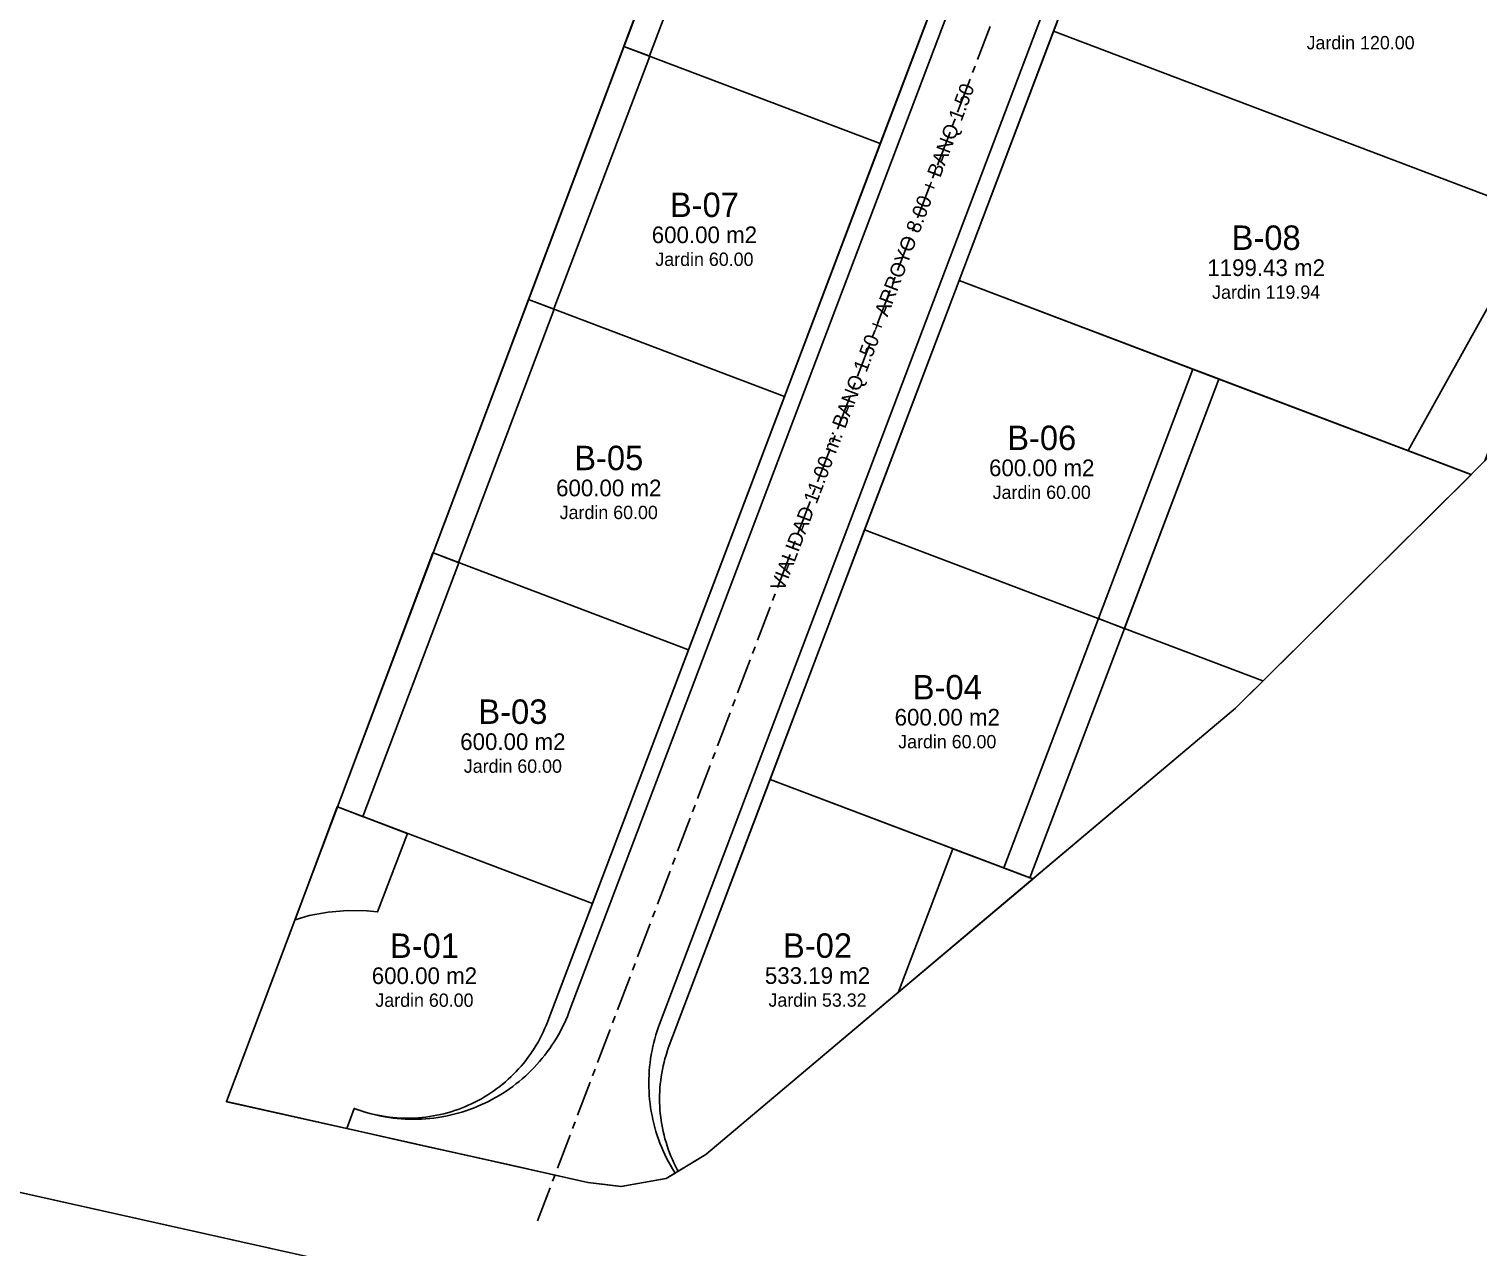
# Model space of a CAD drawing. Header units: metres. Extents: x 357848 to 358234, y 2285108 to 2285465.
# Drawn here: x 358029.2 to 358159.7, y 2285264.8 to 2285374.4 of the extents above; entities that cross this region are included whole.
import ezdxf
from ezdxf.enums import TextEntityAlignment as Align

# ---------------------------------------------------------------- set-up
doc = ezdxf.new("R2010")
doc.units = ezdxf.units.M
doc.linetypes.add('CENTER', pattern=[5.08, 3.175, -0.635, 0.635, -0.635])
for name, color, linetype in [('JARDIN-DONACION-10', 3, 'Continuous'), ('LOTES', 2, 'Continuous'), ('LOTES-GRANDES', 6, 'Continuous'), ('PARQUE-LINEAL', 94, 'Continuous'), ('POLIGONO', 5, 'Continuous'), ('TEXTO', 7, 'Continuous'), ('VIAL-ARROYO', 8, 'Continuous'), ('VIAL-DERECHO-VIA', 9, 'Continuous'), ('VIAL-EJE', 1, 'Continuous')]:
    doc.layers.add(name, color=color, linetype=linetype)

msp = doc.modelspace()

# ---------------------------------------------------------------- linework, layer by layer
at = {"layer": 'JARDIN-DONACION-10'}
for points in [[(358093.67, 2285394.66), (358085.08, 2285371.96), (358085.07, 2285371.96), (358085.07, 2285371.96), (358085.07, 2285371.96), (358085.07, 2285371.96), (358085.07, 2285371.96), (358085.07, 2285371.96), (358085.07, 2285371.96), (358085.07, 2285371.96), (358085.07, 2285371.96), (358085.07, 2285371.96), (358085.07, 2285371.96), (358085.07, 2285371.96), (358085.07, 2285371.96), (358085.06, 2285371.96), (358085.06, 2285371.96), (358085.06, 2285371.96), (358082.79, 2285372.82), (358082.79, 2285372.82), (358082.79, 2285372.82), (358082.79, 2285372.82), (358082.79, 2285372.82), (358082.79, 2285372.82), (358082.79, 2285372.82), (358082.79, 2285372.82), (358082.79, 2285372.82), (358082.79, 2285372.82), (358082.79, 2285372.82), (358082.79, 2285372.83), (358082.79, 2285372.83), (358082.79, 2285372.83), (358082.79, 2285372.83), (358082.79, 2285372.83), (358082.79, 2285372.83), (358082.79, 2285372.83), (358091.34, 2285395.54)], [(358160.27, 2285335.52), (358159.04, 2285334.3), (358159.04, 2285334.29), (358159.04, 2285334.29), (358159.04, 2285334.29), (358159.04, 2285334.29), (358159.04, 2285334.29), (358159.04, 2285334.29), (358159.04, 2285334.29), (358159.04, 2285334.29), (358159.03, 2285334.29), (358159.03, 2285334.29), (358159.03, 2285334.29), (358159.03, 2285334.29), (358153.38, 2285336.43), (358153.38, 2285336.43), (358153.38, 2285336.43), (358153.38, 2285336.43), (358153.38, 2285336.44), (358153.38, 2285336.44), (358153.38, 2285336.44), (358153.38, 2285336.44), (358153.38, 2285336.44), (358153.38, 2285336.44), (358153.38, 2285336.44), (358153.38, 2285336.44), (358153.38, 2285336.44), (358153.38, 2285336.44), (358153.38, 2285336.44), (358153.38, 2285336.45), (358153.38, 2285336.45), (358153.38, 2285336.45), (358153.38, 2285336.45), (358165.16, 2285357.63)]]:
    msp.add_lwpolyline(points, dxfattribs=at)
for points in [[(358074.21, 2285350.05), (358074.21, 2285350.05), (358074.21, 2285350.05), (358074.21, 2285350.05), (358074.21, 2285350.05), (358074.21, 2285350.05), (358074.21, 2285350.05), (358074.21, 2285350.06), (358074.21, 2285350.06), (358074.21, 2285350.06), (358074.21, 2285350.06), (358074.21, 2285350.06), (358074.21, 2285350.06), (358074.21, 2285350.06), (358074.21, 2285350.06), (358074.21, 2285350.06), (358074.21, 2285350.06), (358082.78, 2285372.81), (358082.78, 2285372.81), (358082.78, 2285372.81), (358082.78, 2285372.82), (358082.78, 2285372.82), (358082.78, 2285372.82), (358082.78, 2285372.82), (358082.78, 2285372.82), (358082.78, 2285372.82), (358082.78, 2285372.82), (358082.79, 2285372.82), (358082.79, 2285372.82), (358082.79, 2285372.82), (358082.79, 2285372.82), (358082.79, 2285372.82), (358082.79, 2285372.82), (358082.79, 2285372.82), (358085.1, 2285371.94), (358085.1, 2285371.94), (358085.1, 2285371.94), (358085.1, 2285371.94), (358085.1, 2285371.94), (358085.1, 2285371.94), (358085.1, 2285371.94), (358085.11, 2285371.94), (358085.11, 2285371.94), (358085.11, 2285371.94), (358085.11, 2285371.94), (358085.11, 2285371.94), (358085.11, 2285371.93), (358085.11, 2285371.93), (358085.11, 2285371.93), (358085.11, 2285371.93), (358085.11, 2285371.93), (358076.49, 2285349.2), (358076.49, 2285349.2), (358076.49, 2285349.2), (358076.49, 2285349.2), (358076.49, 2285349.2), (358076.49, 2285349.19), (358076.49, 2285349.19), (358076.49, 2285349.19), (358076.49, 2285349.19), (358076.49, 2285349.19), (358076.48, 2285349.19), (358076.48, 2285349.19), (358076.48, 2285349.19), (358076.48, 2285349.19), (358076.48, 2285349.19), (358076.48, 2285349.19), (358076.48, 2285349.19), (358074.21, 2285350.05)], [(358065.62, 2285327.24), (358065.62, 2285327.24), (358065.62, 2285327.24), (358065.61, 2285327.24), (358065.61, 2285327.24), (358065.61, 2285327.25), (358065.61, 2285327.25), (358065.61, 2285327.25), (358065.61, 2285327.25), (358065.61, 2285327.25), (358065.61, 2285327.25), (358065.61, 2285327.25), (358065.61, 2285327.25), (358065.61, 2285327.25), (358065.61, 2285327.25), (358065.61, 2285327.25), (358065.61, 2285327.26), (358074.2, 2285350.05), (358074.2, 2285350.05), (358074.2, 2285350.05), (358074.2, 2285350.05), (358074.2, 2285350.05), (358074.2, 2285350.05), (358074.2, 2285350.05), (358074.2, 2285350.05), (358074.2, 2285350.05), (358074.21, 2285350.05), (358074.21, 2285350.05), (358074.21, 2285350.05), (358074.21, 2285350.05), (358074.21, 2285350.05), (358074.21, 2285350.05), (358074.21, 2285350.05), (358074.21, 2285350.05), (358076.52, 2285349.18), (358076.52, 2285349.18), (358076.52, 2285349.18), (358076.52, 2285349.18), (358076.52, 2285349.18), (358076.52, 2285349.18), (358076.52, 2285349.17), (358076.52, 2285349.17), (358076.52, 2285349.17), (358076.52, 2285349.17), (358076.52, 2285349.17), (358076.52, 2285349.17), (358076.52, 2285349.17), (358076.52, 2285349.17), (358076.52, 2285349.17), (358076.52, 2285349.17), (358076.52, 2285349.17), (358067.89, 2285326.39), (358067.89, 2285326.39), (358067.89, 2285326.39), (358067.89, 2285326.39), (358067.89, 2285326.39), (358067.89, 2285326.39), (358067.89, 2285326.39), (358067.89, 2285326.39), (358067.89, 2285326.39), (358067.89, 2285326.39), (358067.88, 2285326.39), (358067.88, 2285326.38), (358067.88, 2285326.38), (358067.88, 2285326.38), (358067.88, 2285326.38), (358067.88, 2285326.39), (358067.88, 2285326.39), (358065.62, 2285327.24)], [(358125.5, 2285321.33), (358125.5, 2285321.33), (358125.5, 2285321.33), (358125.5, 2285321.33), (358125.5, 2285321.34), (358125.5, 2285321.34), (358125.5, 2285321.34), (358125.5, 2285321.34), (358125.5, 2285321.34), (358125.5, 2285321.34), (358125.49, 2285321.34), (358125.49, 2285321.34), (358125.49, 2285321.34), (358125.49, 2285321.34), (358125.49, 2285321.34), (358125.49, 2285321.35), (358125.5, 2285321.35), (358134, 2285343.77), (358134, 2285343.77), (358134, 2285343.77), (358134, 2285343.77), (358134, 2285343.77), (358134, 2285343.77), (358134, 2285343.77), (358134, 2285343.77), (358134, 2285343.78), (358134, 2285343.78), (358134, 2285343.78), (358134, 2285343.78), (358134, 2285343.78), (358134.01, 2285343.78), (358134.01, 2285343.78), (358134.01, 2285343.78), (358134.01, 2285343.78), (358136.33, 2285342.9), (358136.33, 2285342.9), (358136.33, 2285342.9), (358136.33, 2285342.9), (358136.33, 2285342.89), (358136.33, 2285342.89), (358136.33, 2285342.89), (358136.33, 2285342.89), (358136.33, 2285342.89), (358136.33, 2285342.89), (358136.33, 2285342.89), (358136.33, 2285342.89), (358136.33, 2285342.89), (358136.33, 2285342.89), (358136.33, 2285342.89), (358136.33, 2285342.88), (358136.33, 2285342.88), (358127.83, 2285320.46), (358127.83, 2285320.46), (358127.83, 2285320.46), (358127.83, 2285320.46), (358127.83, 2285320.46), (358127.83, 2285320.46), (358127.83, 2285320.46), (358127.83, 2285320.45), (358127.83, 2285320.45), (358127.83, 2285320.45), (358127.83, 2285320.45), (358127.83, 2285320.45), (358127.83, 2285320.45), (358127.82, 2285320.45), (358127.82, 2285320.45), (358127.82, 2285320.45), (358127.82, 2285320.45), (358125.5, 2285321.33)], [(358057.01, 2285304.39), (358057.01, 2285304.39), (358057, 2285304.39), (358057, 2285304.39), (358057, 2285304.39), (358057, 2285304.4), (358057, 2285304.4), (358057, 2285304.4), (358057, 2285304.4), (358057, 2285304.4), (358057, 2285304.4), (358057, 2285304.4), (358057, 2285304.4), (358057, 2285304.4), (358057, 2285304.4), (358057, 2285304.4), (358057, 2285304.41), (358065.6, 2285327.24), (358065.6, 2285327.24), (358065.6, 2285327.24), (358065.61, 2285327.24), (358065.61, 2285327.24), (358065.61, 2285327.24), (358065.61, 2285327.24), (358065.61, 2285327.24), (358065.61, 2285327.24), (358065.61, 2285327.24), (358065.61, 2285327.24), (358065.61, 2285327.24), (358065.61, 2285327.24), (358065.61, 2285327.24), (358065.62, 2285327.24), (358065.62, 2285327.24), (358065.62, 2285327.24), (358067.92, 2285326.37), (358067.92, 2285326.37), (358067.92, 2285326.37), (358067.92, 2285326.37), (358067.92, 2285326.37), (358067.92, 2285326.37), (358067.92, 2285326.37), (358067.92, 2285326.37), (358067.92, 2285326.37), (358067.92, 2285326.36), (358067.92, 2285326.36), (358067.92, 2285326.36), (358067.92, 2285326.36), (358067.92, 2285326.36), (358067.92, 2285326.36), (358067.92, 2285326.36), (358067.92, 2285326.36), (358059.28, 2285303.54), (358059.28, 2285303.54), (358059.28, 2285303.54), (358059.28, 2285303.54), (358059.27, 2285303.54), (358059.27, 2285303.54), (358059.27, 2285303.54), (358059.27, 2285303.54), (358059.27, 2285303.54), (358059.27, 2285303.54), (358059.27, 2285303.54), (358059.27, 2285303.54), (358059.27, 2285303.54), (358059.27, 2285303.54), (358059.27, 2285303.54), (358059.26, 2285303.54), (358059.26, 2285303.54), (358057.01, 2285304.39)], [(358117, 2285298.89), (358117, 2285298.89), (358116.99, 2285298.89), (358116.99, 2285298.89), (358116.99, 2285298.89), (358116.99, 2285298.89), (358116.99, 2285298.89), (358116.99, 2285298.9), (358116.99, 2285298.9), (358116.99, 2285298.9), (358116.99, 2285298.9), (358116.99, 2285298.9), (358116.99, 2285298.9), (358116.99, 2285298.9), (358116.99, 2285298.9), (358116.99, 2285298.9), (358116.99, 2285298.9), (358125.49, 2285321.33), (358125.49, 2285321.33), (358125.49, 2285321.33), (358125.49, 2285321.33), (358125.49, 2285321.33), (358125.49, 2285321.33), (358125.49, 2285321.33), (358125.49, 2285321.33), (358125.5, 2285321.33), (358125.5, 2285321.33), (358125.5, 2285321.33), (358125.5, 2285321.33), (358125.5, 2285321.33), (358125.5, 2285321.33), (358125.5, 2285321.33), (358125.5, 2285321.33), (358125.5, 2285321.33), (358127.82, 2285320.45), (358127.82, 2285320.45), (358127.82, 2285320.45), (358127.82, 2285320.45), (358127.82, 2285320.45), (358127.83, 2285320.45), (358127.83, 2285320.45), (358127.83, 2285320.45), (358127.83, 2285320.45), (358127.83, 2285320.45), (358127.83, 2285320.45), (358127.83, 2285320.45), (358127.83, 2285320.45), (358127.83, 2285320.44), (358127.83, 2285320.44), (358127.83, 2285320.44), (358127.83, 2285320.44), (358119.33, 2285298.02), (358119.33, 2285298.02), (358119.33, 2285298.02), (358119.33, 2285298.01), (358119.33, 2285298.01), (358119.33, 2285298.01), (358119.33, 2285298.01), (358119.33, 2285298.01), (358119.32, 2285298.01), (358119.32, 2285298.01), (358119.32, 2285298.01), (358119.32, 2285298.01), (358119.32, 2285298.01), (358119.32, 2285298.01), (358119.32, 2285298.01), (358119.32, 2285298.01), (358119.32, 2285298.01), (358117, 2285298.89)], [(358053.19, 2285294.24), (358053.19, 2285294.24), (358053.19, 2285294.24), (358053.18, 2285294.24), (358053.18, 2285294.24), (358053.18, 2285294.24), (358053.18, 2285294.24), (358053.18, 2285294.24), (358053.18, 2285294.24), (358053.18, 2285294.24), (358053.18, 2285294.24), (358053.18, 2285294.25), (358053.18, 2285294.25), (358053.18, 2285294.25), (358053.18, 2285294.25), (358053.18, 2285294.25), (358053.18, 2285294.25), (358053.18, 2285294.25), (358053.18, 2285294.25), (358053.18, 2285294.25), (358053.18, 2285294.25), (358053.18, 2285294.25), (358053.18, 2285294.26), (358053.18, 2285294.26), (358056.99, 2285304.39), (358056.99, 2285304.39), (358056.99, 2285304.39), (358056.99, 2285304.39), (358057, 2285304.39), (358057, 2285304.39), (358057, 2285304.39), (358057, 2285304.39), (358057, 2285304.39), (358057, 2285304.39), (358057, 2285304.39), (358057, 2285304.39), (358057, 2285304.39), (358057, 2285304.39), (358057, 2285304.39), (358057.01, 2285304.39), (358057.01, 2285304.39), (358063.29, 2285302.01), (358063.29, 2285302.01), (358063.29, 2285302.01), (358063.29, 2285302.01), (358063.3, 2285302.01), (358063.3, 2285302.01), (358063.3, 2285302.01), (358063.3, 2285302.01), (358063.3, 2285302), (358063.3, 2285302), (358063.3, 2285302), (358063.3, 2285302), (358063.3, 2285302), (358063.3, 2285302), (358063.3, 2285302), (358063.3, 2285302), (358063.3, 2285302), (358060.62, 2285294.94), (358060.62, 2285294.94), (358060.62, 2285294.94), (358060.62, 2285294.94), (358060.62, 2285294.94), (358060.62, 2285294.94), (358060.62, 2285294.94), (358060.62, 2285294.94), (358060.62, 2285294.94), (358060.62, 2285294.94), (358060.62, 2285294.94), (358060.62, 2285294.94), (358060.62, 2285294.94), (358060.61, 2285294.94), (358059.65, 2285295.04), (358059.65, 2285295.04), (358057.91, 2285295.07), (358057.9, 2285295.07), (358056.17, 2285294.92), (358056.17, 2285294.92), (358054.45, 2285294.61), (358054.45, 2285294.61), (358053.19, 2285294.24)], [(358107.51, 2285287.73), (358107.51, 2285287.73), (358107.51, 2285287.73), (358107.51, 2285287.72), (358107.51, 2285287.72), (358107.51, 2285287.72), (358107.51, 2285287.72), (358107.51, 2285287.72), (358107.51, 2285287.72), (358107.51, 2285287.72), (358107.51, 2285287.72), (358107.5, 2285287.72), (358107.5, 2285287.72), (358107.5, 2285287.73), (358107.5, 2285287.73), (358107.5, 2285287.73), (358107.5, 2285287.73), (358107.5, 2285287.73), (358107.5, 2285287.73), (358107.5, 2285287.73), (358107.5, 2285287.73), (358107.5, 2285287.73), (358107.5, 2285287.73), (358107.5, 2285287.73), (358107.5, 2285287.73), (358107.5, 2285287.74), (358107.5, 2285287.74), (358107.5, 2285287.74), (358112.39, 2285300.63), (358112.39, 2285300.63), (358112.39, 2285300.63), (358112.39, 2285300.63), (358112.39, 2285300.63), (358112.39, 2285300.63), (358112.39, 2285300.63), (358112.39, 2285300.63), (358112.39, 2285300.63), (358112.39, 2285300.63), (358112.39, 2285300.63), (358112.39, 2285300.63), (358112.39, 2285300.63), (358112.4, 2285300.63), (358112.4, 2285300.63), (358112.4, 2285300.63), (358112.4, 2285300.63), (358119.58, 2285297.91), (358119.58, 2285297.91), (358119.58, 2285297.91), (358119.58, 2285297.91), (358119.58, 2285297.91), (358119.59, 2285297.91), (358119.59, 2285297.91), (358119.59, 2285297.91), (358119.59, 2285297.91), (358119.59, 2285297.91), (358119.59, 2285297.9), (358119.59, 2285297.9), (358119.59, 2285297.9), (358119.59, 2285297.9), (358119.59, 2285297.9), (358119.59, 2285297.9), (358119.59, 2285297.9), (358119.59, 2285297.9), (358119.59, 2285297.9), (358119.59, 2285297.9), (358119.58, 2285297.9), (358119.58, 2285297.89), (358107.51, 2285287.73)]]:
    msp.add_lwpolyline(points, close=True, dxfattribs=at)
at = {"layer": 'LOTES'}
for points in [[(358105.86, 2285364.08), (358082.78, 2285372.82), (358091.35, 2285395.55), (358114.47, 2285386.79), (358105.86, 2285364.08)], [(358097.24, 2285341.32), (358074.2, 2285350.05), (358082.78, 2285372.82), (358105.86, 2285364.08), (358097.24, 2285341.32)], [(358104.45, 2285329.31), (358112.96, 2285351.75), (358136.34, 2285342.89), (358127.83, 2285320.45), (358104.45, 2285329.31)], [(358088.61, 2285318.53), (358065.61, 2285327.25), (358074.2, 2285350.05), (358097.24, 2285341.32), (358088.61, 2285318.53)], [(358095.95, 2285306.87), (358104.45, 2285329.31), (358127.83, 2285320.45), (358119.33, 2285298.01), (358095.95, 2285306.87)], [(358079.95, 2285295.7), (358057, 2285304.4), (358065.61, 2285327.25), (358088.61, 2285318.53), (358079.95, 2285295.7)], [(358090.15, 2285273.1), (358090.15, 2285273.1), (358090.15, 2285273.1), (358090.15, 2285273.1), (358090.15, 2285273.1), (358090.15, 2285273.1), (358087.68, 2285271.62), (358087.68, 2285271.62), (358087.68, 2285271.62), (358087.68, 2285271.62), (358087.68, 2285271.62), (358087.68, 2285271.62), (358087.68, 2285271.62), (358087.68, 2285271.62), (358087.68, 2285271.62), (358087.68, 2285271.62), (358087.68, 2285271.62), (358087.68, 2285271.62), (358087.67, 2285271.62), (358087.67, 2285271.62), (358087.67, 2285271.62), (358087.67, 2285271.62), (358087.67, 2285271.62), (358087.67, 2285271.62), (358087.67, 2285271.62), (358087.67, 2285271.62), (358087.67, 2285271.62), (358087.59, 2285271.77), (358087.59, 2285271.77), (358087.59, 2285271.77), (358087.59, 2285271.77), (358087.59, 2285271.77), (358087.59, 2285271.77), (358087.44, 2285272.06), (358087.44, 2285272.06), (358087.44, 2285272.06), (358087.44, 2285272.06), (358087.44, 2285272.06), (358087.44, 2285272.06), (358087.29, 2285272.36), (358087.29, 2285272.36), (358087.29, 2285272.36), (358087.29, 2285272.36), (358087.29, 2285272.36), (358087.29, 2285272.36), (358087.15, 2285272.66), (358087.15, 2285272.66), (358087.15, 2285272.66), (358087.15, 2285272.66), (358087.15, 2285272.66), (358087.15, 2285272.66), (358087.02, 2285272.96), (358087.02, 2285272.96), (358087.02, 2285272.96), (358087.02, 2285272.96), (358087.02, 2285272.96), (358087.02, 2285272.96), (358086.9, 2285273.27), (358086.9, 2285273.27), (358086.9, 2285273.27), (358086.9, 2285273.27), (358086.9, 2285273.27), (358086.9, 2285273.27), (358086.78, 2285273.58), (358086.78, 2285273.58), (358086.78, 2285273.58), (358086.78, 2285273.58), (358086.78, 2285273.58), (358086.78, 2285273.58), (358086.68, 2285273.9), (358086.68, 2285273.9), (358086.68, 2285273.9), (358086.68, 2285273.9), (358086.68, 2285273.9), (358086.68, 2285273.9), (358086.58, 2285274.21), (358086.58, 2285274.21), (358086.58, 2285274.21), (358086.58, 2285274.21), (358086.58, 2285274.21), (358086.58, 2285274.21), (358086.48, 2285274.53), (358086.48, 2285274.53), (358086.48, 2285274.53), (358086.48, 2285274.53), (358086.48, 2285274.53), (358086.48, 2285274.53), (358086.4, 2285274.85), (358086.4, 2285274.85), (358086.4, 2285274.85), (358086.4, 2285274.85), (358086.4, 2285274.85), (358086.4, 2285274.85), (358086.32, 2285275.17), (358086.32, 2285275.17), (358086.32, 2285275.17), (358086.32, 2285275.17), (358086.32, 2285275.17), (358086.32, 2285275.17), (358086.26, 2285275.5), (358086.26, 2285275.5), (358086.26, 2285275.5), (358086.26, 2285275.5), (358086.26, 2285275.5), (358086.26, 2285275.5), (358086.19, 2285275.82), (358086.19, 2285275.82), (358086.19, 2285275.82), (358086.19, 2285275.82), (358086.19, 2285275.82), (358086.19, 2285275.82), (358086.14, 2285276.15), (358086.14, 2285276.15), (358086.14, 2285276.15), (358086.14, 2285276.15), (358086.14, 2285276.15), (358086.14, 2285276.15), (358086.1, 2285276.48), (358086.1, 2285276.48), (358086.1, 2285276.48), (358086.1, 2285276.48), (358086.1, 2285276.48), (358086.1, 2285276.48), (358086.06, 2285276.81), (358086.06, 2285276.81), (358086.06, 2285276.81), (358086.06, 2285276.81), (358086.06, 2285276.81), (358086.06, 2285276.81), (358086.03, 2285277.14), (358086.03, 2285277.14), (358086.03, 2285277.14), (358086.03, 2285277.14), (358086.03, 2285277.14), (358086.03, 2285277.14), (358086.01, 2285277.47), (358086.01, 2285277.47), (358086.01, 2285277.47), (358086.01, 2285277.47), (358086.01, 2285277.47), (358086.01, 2285277.47), (358086, 2285277.8), (358086, 2285277.8), (358086, 2285277.8), (358086, 2285277.8), (358086, 2285277.8), (358086, 2285277.8), (358086, 2285278.13), (358086, 2285278.13), (358086, 2285278.13), (358086, 2285278.13), (358086, 2285278.13), (358086, 2285278.13), (358086, 2285278.46), (358086, 2285278.46), (358086, 2285278.46), (358086, 2285278.46), (358086, 2285278.46), (358086, 2285278.46), (358086.01, 2285278.79), (358086.01, 2285278.79), (358086.01, 2285278.79), (358086.01, 2285278.79), (358086.01, 2285278.79), (358086.01, 2285278.79), (358086.03, 2285279.12), (358086.03, 2285279.12), (358086.03, 2285279.12), (358086.03, 2285279.12), (358086.03, 2285279.12), (358086.03, 2285279.12), (358086.06, 2285279.45), (358086.06, 2285279.45), (358086.06, 2285279.45), (358086.06, 2285279.45), (358086.06, 2285279.45), (358086.06, 2285279.45), (358086.1, 2285279.78), (358086.1, 2285279.78), (358086.1, 2285279.78), (358086.1, 2285279.78), (358086.1, 2285279.78), (358086.1, 2285279.78), (358086.14, 2285280.11), (358086.14, 2285280.11), (358086.14, 2285280.11), (358086.14, 2285280.11), (358086.14, 2285280.11), (358086.14, 2285280.11), (358086.19, 2285280.44), (358086.19, 2285280.44), (358086.19, 2285280.44), (358086.19, 2285280.44), (358086.19, 2285280.44), (358086.19, 2285280.44), (358086.26, 2285280.76), (358086.26, 2285280.76), (358086.26, 2285280.76), (358086.26, 2285280.76), (358086.26, 2285280.76), (358086.26, 2285280.76), (358086.32, 2285281.09), (358086.32, 2285281.09), (358086.32, 2285281.09), (358086.32, 2285281.09), (358086.32, 2285281.09), (358086.32, 2285281.09), (358086.4, 2285281.41), (358086.4, 2285281.41), (358086.4, 2285281.41), (358086.4, 2285281.41), (358086.4, 2285281.41), (358086.4, 2285281.41), (358086.48, 2285281.73), (358086.48, 2285281.73), (358086.48, 2285281.73), (358086.48, 2285281.73), (358086.48, 2285281.73), (358086.48, 2285281.73), (358086.58, 2285282.05), (358086.58, 2285282.05), (358086.58, 2285282.05), (358086.58, 2285282.05), (358086.58, 2285282.05), (358086.58, 2285282.05), (358086.68, 2285282.36), (358086.68, 2285282.36), (358086.68, 2285282.37), (358086.68, 2285282.37), (358086.68, 2285282.37), (358086.68, 2285282.37), (358086.78, 2285282.68), (358086.78, 2285282.68), (358086.78, 2285282.68), (358086.78, 2285282.68), (358086.78, 2285282.68), (358086.78, 2285282.68), (358086.87, 2285282.91), (358086.87, 2285282.91), (358086.87, 2285282.91), (358086.87, 2285282.91), (358086.87, 2285282.91), (358086.87, 2285282.92), (358086.87, 2285282.92), (358086.87, 2285282.92), (358086.87, 2285282.92), (358086.87, 2285282.92), (358086.87, 2285282.92), (358086.87, 2285282.92), (358086.87, 2285282.92), (358086.87, 2285282.92), (358086.87, 2285282.92), (358086.87, 2285282.92), (358095.95, 2285306.87), (358119.6, 2285297.91), (358090.15, 2285273.1)], [(358075.94, 2285285.1), (358075.94, 2285285.1), (358075.94, 2285285.1), (358075.94, 2285285.1), (358075.94, 2285285.1), (358075.93, 2285285.1), (358075.93, 2285285.1), (358075.93, 2285285.1), (358075.93, 2285285.1), (358075.93, 2285285.09), (358075.93, 2285285.09), (358075.91, 2285285.02), (358075.91, 2285285.02), (358075.91, 2285285.02), (358075.91, 2285285.02), (358075.78, 2285284.71), (358075.78, 2285284.71), (358075.78, 2285284.71), (358075.78, 2285284.71), (358075.65, 2285284.41), (358075.65, 2285284.41), (358075.65, 2285284.41), (358075.65, 2285284.41), (358075.51, 2285284.11), (358075.51, 2285284.11), (358075.51, 2285284.11), (358075.51, 2285284.11), (358075.37, 2285283.81), (358075.37, 2285283.81), (358075.37, 2285283.81), (358075.37, 2285283.81), (358075.22, 2285283.52), (358075.22, 2285283.52), (358075.22, 2285283.51), (358075.22, 2285283.51), (358075.06, 2285283.22), (358075.06, 2285283.22), (358075.06, 2285283.22), (358075.06, 2285283.22), (358074.89, 2285282.94), (358074.89, 2285282.94), (358074.89, 2285282.94), (358074.89, 2285282.94), (358074.72, 2285282.66), (358074.72, 2285282.66), (358074.72, 2285282.66), (358074.72, 2285282.66), (358074.54, 2285282.38), (358074.54, 2285282.38), (358074.54, 2285282.38), (358074.54, 2285282.38), (358074.35, 2285282.11), (358074.35, 2285282.11), (358074.35, 2285282.11), (358074.35, 2285282.11), (358074.15, 2285281.84), (358074.15, 2285281.84), (358074.15, 2285281.84), (358074.15, 2285281.84), (358073.95, 2285281.57), (358073.95, 2285281.57), (358073.95, 2285281.57), (358073.95, 2285281.57), (358073.75, 2285281.31), (358073.75, 2285281.31), (358073.75, 2285281.31), (358073.75, 2285281.31), (358073.53, 2285281.06), (358073.53, 2285281.06), (358073.53, 2285281.06), (358073.53, 2285281.06), (358073.31, 2285280.81), (358073.31, 2285280.81), (358073.31, 2285280.81), (358073.31, 2285280.81), (358073.09, 2285280.57), (358073.09, 2285280.57), (358073.09, 2285280.57), (358073.09, 2285280.57), (358072.86, 2285280.33), (358072.86, 2285280.33), (358072.86, 2285280.33), (358072.86, 2285280.33), (358072.62, 2285280.1), (358072.62, 2285280.1), (358072.62, 2285280.1), (358072.62, 2285280.1), (358072.38, 2285279.88), (358072.38, 2285279.88), (358072.38, 2285279.88), (358072.38, 2285279.88), (358072.13, 2285279.66), (358072.13, 2285279.66), (358072.13, 2285279.66), (358072.13, 2285279.66), (358071.88, 2285279.44), (358071.88, 2285279.44), (358071.87, 2285279.44), (358071.87, 2285279.44), (358071.62, 2285279.24), (358071.62, 2285279.24), (358071.62, 2285279.24), (358071.62, 2285279.24), (358071.35, 2285279.04), (358071.35, 2285279.04), (358071.35, 2285279.04), (358071.35, 2285279.04), (358071.08, 2285278.84), (358071.08, 2285278.84), (358071.08, 2285278.84), (358071.08, 2285278.84), (358070.81, 2285278.65), (358070.81, 2285278.65), (358070.81, 2285278.65), (358070.81, 2285278.65), (358070.53, 2285278.47), (358070.53, 2285278.47), (358070.53, 2285278.47), (358070.53, 2285278.47), (358070.25, 2285278.3), (358070.25, 2285278.3), (358070.25, 2285278.3), (358070.25, 2285278.3), (358069.97, 2285278.13), (358069.97, 2285278.13), (358069.96, 2285278.13), (358069.96, 2285278.13), (358069.67, 2285277.97), (358069.67, 2285277.97), (358069.67, 2285277.97), (358069.67, 2285277.97), (358069.38, 2285277.82), (358069.38, 2285277.82), (358069.38, 2285277.82), (358069.38, 2285277.82), (358069.08, 2285277.67), (358069.08, 2285277.67), (358069.08, 2285277.67), (358069.08, 2285277.67), (358068.78, 2285277.54), (358068.78, 2285277.54), (358068.78, 2285277.54), (358068.78, 2285277.54), (358068.48, 2285277.41), (358068.48, 2285277.41), (358068.48, 2285277.41), (358068.48, 2285277.41), (358068.17, 2285277.28), (358068.17, 2285277.28), (358068.17, 2285277.28), (358068.17, 2285277.28), (358067.86, 2285277.17), (358067.86, 2285277.17), (358067.86, 2285277.17), (358067.86, 2285277.17), (358067.55, 2285277.06), (358067.55, 2285277.06), (358067.55, 2285277.06), (358067.55, 2285277.06), (358067.23, 2285276.96), (358067.23, 2285276.96), (358067.23, 2285276.96), (358067.23, 2285276.96), (358066.91, 2285276.87), (358066.91, 2285276.87), (358066.91, 2285276.87), (358066.91, 2285276.87), (358066.59, 2285276.78), (358066.59, 2285276.78), (358066.59, 2285276.78), (358066.59, 2285276.78), (358066.27, 2285276.71), (358066.27, 2285276.71), (358066.27, 2285276.71), (358066.27, 2285276.71), (358065.94, 2285276.64), (358065.94, 2285276.64), (358065.94, 2285276.64), (358065.94, 2285276.64), (358065.62, 2285276.58), (358065.62, 2285276.58), (358065.62, 2285276.58), (358065.62, 2285276.58), (358065.29, 2285276.52), (358065.29, 2285276.52), (358065.29, 2285276.52), (358065.29, 2285276.52), (358064.96, 2285276.48), (358064.96, 2285276.48), (358064.96, 2285276.48), (358064.96, 2285276.48), (358064.63, 2285276.44), (358064.63, 2285276.44), (358064.63, 2285276.44), (358064.63, 2285276.44), (358064.3, 2285276.42), (358064.3, 2285276.42), (358064.3, 2285276.42), (358064.3, 2285276.42), (358063.97, 2285276.39), (358063.97, 2285276.39), (358063.97, 2285276.39), (358063.97, 2285276.39), (358063.64, 2285276.38), (358063.64, 2285276.38), (358063.64, 2285276.38), (358063.64, 2285276.38), (358063.31, 2285276.38), (358063.31, 2285276.38), (358063.31, 2285276.38), (358063.31, 2285276.38), (358062.98, 2285276.38), (358062.98, 2285276.38), (358062.98, 2285276.38), (358062.98, 2285276.38), (358062.65, 2285276.39), (358062.65, 2285276.39), (358062.65, 2285276.39), (358062.65, 2285276.39), (358062.32, 2285276.42), (358062.32, 2285276.42), (358062.32, 2285276.42), (358062.32, 2285276.42), (358061.99, 2285276.44), (358061.99, 2285276.44), (358061.99, 2285276.44), (358061.99, 2285276.44), (358061.66, 2285276.48), (358061.66, 2285276.48), (358061.66, 2285276.48), (358061.66, 2285276.48), (358061.33, 2285276.52), (358061.33, 2285276.52), (358061.33, 2285276.52), (358061.33, 2285276.52), (358061, 2285276.58), (358061, 2285276.58), (358061, 2285276.58), (358061, 2285276.58), (358060.68, 2285276.64), (358060.68, 2285276.64), (358060.68, 2285276.64), (358060.68, 2285276.64), (358060.35, 2285276.71), (358060.35, 2285276.71), (358060.35, 2285276.71), (358060.35, 2285276.71), (358060.03, 2285276.78), (358060.03, 2285276.78), (358060.03, 2285276.78), (358060.03, 2285276.78), (358059.71, 2285276.87), (358059.71, 2285276.87), (358059.71, 2285276.87), (358059.71, 2285276.87), (358059.39, 2285276.96), (358059.39, 2285276.96), (358059.39, 2285276.96), (358059.39, 2285276.96), (358059.08, 2285277.06), (358059.08, 2285277.06), (358059.08, 2285277.06), (358059.08, 2285277.06), (358058.76, 2285277.17), (358058.76, 2285277.17), (358058.76, 2285277.17), (358058.76, 2285277.17), (358058.54, 2285277.25), (358058.54, 2285277.25), (358058.54, 2285277.25), (358058.53, 2285277.25), (358058.53, 2285277.25), (358058.53, 2285277.25), (358058.53, 2285277.25), (358058.53, 2285277.25), (358058.53, 2285277.25), (358058.53, 2285277.25), (358058.53, 2285277.25), (358058.53, 2285277.25), (358058.53, 2285277.25), (358058.53, 2285277.25), (358058.52, 2285277.25), (358058.52, 2285277.25), (358058.52, 2285277.25), (358058.52, 2285277.25), (358057.85, 2285275.46), (358057.85, 2285275.46), (358057.84, 2285275.45), (358057.84, 2285275.45), (358057.84, 2285275.45), (358057.84, 2285275.45), (358057.84, 2285275.45), (358057.84, 2285275.45), (358057.84, 2285275.45), (358057.84, 2285275.45), (358057.84, 2285275.45), (358057.84, 2285275.45), (358057.84, 2285275.45), (358057.84, 2285275.45), (358057.84, 2285275.45), (358057.84, 2285275.45), (358057.83, 2285275.45), (358057.83, 2285275.45), (358057.83, 2285275.45), (358047.01, 2285277.86), (358047.01, 2285277.87), (358047.01, 2285277.87), (358047.01, 2285277.87), (358047.01, 2285277.87), (358047.01, 2285277.87), (358047.01, 2285277.87), (358047.01, 2285277.87), (358047, 2285277.87), (358047, 2285277.87), (358047, 2285277.87), (358047, 2285277.87), (358047, 2285277.87), (358047, 2285277.87), (358047, 2285277.88), (358047, 2285277.88), (358047, 2285277.88), (358047, 2285277.88), (358057, 2285304.4), (358079.95, 2285295.7), (358075.94, 2285285.1)]]:
    msp.add_lwpolyline(points, close=True, dxfattribs=at)
at = {"layer": 'LOTES-GRANDES'}
for points in [[(358129.97, 2285396.64), (358176.72, 2285378.92), (358168.22, 2285356.48), (358121.46, 2285374.19), (358129.97, 2285396.64)], [(358159.04, 2285334.29), (358112.96, 2285351.75), (358121.46, 2285374.19), (358168.22, 2285356.48), (358160.28, 2285335.52), (358159.04, 2285334.29)]]:
    msp.add_lwpolyline(points, close=True, dxfattribs=at)
at = {"layer": 'PARQUE-LINEAL'}
for points in [[(358127.84, 2285320.45), (358127.84, 2285320.45), (358127.84, 2285320.45), (358127.84, 2285320.45), (358127.84, 2285320.45), (358127.84, 2285320.45), (358127.84, 2285320.45), (358127.84, 2285320.45), (358127.83, 2285320.45), (358127.83, 2285320.45), (358127.83, 2285320.45), (358127.83, 2285320.46), (358127.83, 2285320.46), (358127.83, 2285320.46), (358127.83, 2285320.46), (358127.83, 2285320.46), (358127.83, 2285320.46), (358136.33, 2285342.88), (358136.33, 2285342.88), (358136.33, 2285342.89), (358136.33, 2285342.89), (358136.33, 2285342.89), (358136.33, 2285342.89), (358136.34, 2285342.89), (358136.34, 2285342.89), (358136.34, 2285342.89), (358136.34, 2285342.89), (358136.34, 2285342.89), (358136.34, 2285342.89), (358136.34, 2285342.89), (358136.34, 2285342.89), (358136.34, 2285342.89), (358136.34, 2285342.89), (358136.34, 2285342.89), (358159.02, 2285334.3), (358159.02, 2285334.3), (358159.02, 2285334.3), (358159.03, 2285334.29), (358159.03, 2285334.29), (358159.03, 2285334.29), (358159.03, 2285334.29), (358159.03, 2285334.29), (358159.03, 2285334.29), (358159.03, 2285334.29), (358159.03, 2285334.29), (358159.03, 2285334.29), (358159.03, 2285334.29), (358159.03, 2285334.29), (358159.03, 2285334.28), (358159.03, 2285334.28), (358159.03, 2285334.28), (358159.03, 2285334.28), (358159.03, 2285334.28), (358159.03, 2285334.28), (358159.03, 2285334.28), (358140.31, 2285315.73), (358140.31, 2285315.73), (358140.31, 2285315.73), (358140.31, 2285315.73), (358140.31, 2285315.72), (358140.31, 2285315.72), (358140.31, 2285315.72), (358140.31, 2285315.72), (358140.31, 2285315.72), (358140.31, 2285315.72), (358140.3, 2285315.72), (358140.3, 2285315.72), (358140.3, 2285315.72), (358127.84, 2285320.45)], [(358119.34, 2285298), (358119.33, 2285298), (358119.33, 2285298.01), (358119.33, 2285298.01), (358119.33, 2285298.01), (358119.33, 2285298.01), (358119.33, 2285298.01), (358119.33, 2285298.01), (358119.33, 2285298.01), (358119.33, 2285298.01), (358119.33, 2285298.01), (358119.33, 2285298.01), (358119.33, 2285298.01), (358119.33, 2285298.01), (358119.33, 2285298.02), (358119.33, 2285298.02), (358119.33, 2285298.02), (358127.83, 2285320.44), (358127.83, 2285320.44), (358127.83, 2285320.44), (358127.83, 2285320.44), (358127.83, 2285320.44), (358127.83, 2285320.45), (358127.83, 2285320.45), (358127.83, 2285320.45), (358127.83, 2285320.45), (358127.83, 2285320.45), (358127.83, 2285320.45), (358127.84, 2285320.45), (358127.84, 2285320.45), (358127.84, 2285320.45), (358127.84, 2285320.45), (358127.84, 2285320.45), (358127.84, 2285320.45), (358140.29, 2285315.73), (358140.29, 2285315.73), (358140.3, 2285315.73), (358140.3, 2285315.73), (358140.3, 2285315.73), (358140.3, 2285315.73), (358140.3, 2285315.72), (358140.3, 2285315.72), (358140.3, 2285315.72), (358140.3, 2285315.72), (358140.3, 2285315.72), (358140.3, 2285315.72), (358140.3, 2285315.72), (358140.3, 2285315.72), (358140.3, 2285315.72), (358140.3, 2285315.72), (358140.3, 2285315.71), (358140.3, 2285315.71), (358140.3, 2285315.71), (358140.3, 2285315.71), (358140.3, 2285315.71), (358137.84, 2285313.27), (358137.84, 2285313.27), (358137.84, 2285313.27), (358137.84, 2285313.27), (358137.84, 2285313.27), (358137.84, 2285313.27), (358137.84, 2285313.27), (358137.84, 2285313.27), (358119.6, 2285297.91), (358119.6, 2285297.91), (358119.6, 2285297.91), (358119.6, 2285297.91), (358119.6, 2285297.91), (358119.6, 2285297.91), (358119.6, 2285297.91), (358119.6, 2285297.91), (358119.59, 2285297.91), (358119.59, 2285297.91), (358119.59, 2285297.91), (358119.59, 2285297.91), (358119.34, 2285298)]]:
    msp.add_lwpolyline(points, close=True, dxfattribs=at)
msp.add_lwpolyline([(358014.45, 2285272.81), (358060.31, 2285262.57)], dxfattribs=at)
at = {"layer": 'POLIGONO'}
for points in [[(358047, 2285277.87), (358117.57, 2285465.14), (358234.04, 2285439.15), (358207.33, 2285382.17), (358137.84, 2285313.27), (358090.15, 2285273.1), (358086.58, 2285270.95), (358082.52, 2285270.24), (358079.54, 2285270.6), (358047, 2285277.87)], [(357879.27, 2285124.57), (357941.62, 2285289.07), (358060.31, 2285262.57), (358062.26, 2285261.77), (358063.93, 2285260.34), (358065.12, 2285258.56), (358065.64, 2285256.29), (358065.51, 2285254.15), (358063.95, 2285251.17), (357910.51, 2285122.42), (357905.46, 2285119.92), (357901.33, 2285119.68), (357879.27, 2285124.57)]]:
    msp.add_lwpolyline(points, close=True, dxfattribs=at)
at = {"layer": 'VIAL-ARROYO'}
msp.add_lwpolyline([(358134.32, 2285412.37), (358086, 2285284.85), (358086, 2285284.85), (358086, 2285284.85), (358086, 2285284.85), (358086, 2285284.85), (358086, 2285284.85), (358086, 2285284.85), (358085.9, 2285284.59), (358085.9, 2285284.59), (358085.78, 2285284.24), (358085.78, 2285284.24), (358085.67, 2285283.89), (358085.67, 2285283.89), (358085.57, 2285283.53), (358085.57, 2285283.53), (358085.48, 2285283.18), (358085.48, 2285283.18), (358085.39, 2285282.82), (358085.39, 2285282.82), (358085.32, 2285282.46), (358085.32, 2285282.46), (358085.25, 2285282.1), (358085.25, 2285282.1), (358085.19, 2285281.73), (358085.19, 2285281.73), (358085.14, 2285281.37), (358085.14, 2285281.37), (358085.1, 2285281), (358085.1, 2285281), (358085.07, 2285280.64), (358085.07, 2285280.64), (358085.05, 2285280.27), (358085.05, 2285280.27), (358085.03, 2285279.9), (358085.03, 2285279.9), (358085.03, 2285279.53), (358085.03, 2285279.53), (358085.03, 2285279.17), (358085.03, 2285279.16), (358085.05, 2285278.8), (358085.05, 2285278.8), (358085.07, 2285278.43), (358085.07, 2285278.43), (358085.1, 2285278.06), (358085.1, 2285278.06), (358085.14, 2285277.7), (358085.14, 2285277.7), (358085.19, 2285277.33), (358085.19, 2285277.33), (358085.25, 2285276.97), (358085.25, 2285276.97), (358085.32, 2285276.61), (358085.32, 2285276.61), (358085.39, 2285276.25), (358085.39, 2285276.25), (358085.48, 2285275.89), (358085.48, 2285275.89), (358085.57, 2285275.53), (358085.57, 2285275.53), (358085.67, 2285275.18), (358085.67, 2285275.18), (358085.78, 2285274.83), (358085.78, 2285274.83), (358085.9, 2285274.48), (358085.9, 2285274.48), (358086.03, 2285274.14), (358086.03, 2285274.13), (358086.17, 2285273.79), (358086.17, 2285273.79), (358086.31, 2285273.45), (358086.31, 2285273.45), (358086.47, 2285273.12), (358086.47, 2285273.12), (358086.63, 2285272.79), (358086.63, 2285272.79), (358086.8, 2285272.46), (358086.8, 2285272.46), (358086.98, 2285272.14), (358086.98, 2285272.14), (358087.16, 2285271.82), (358087.16, 2285271.82), (358087.35, 2285271.51), (358087.35, 2285271.51), (358087.39, 2285271.45), (358087.39, 2285271.45), (358087.39, 2285271.45), (358087.39, 2285271.45), (358087.39, 2285271.45), (358087.39, 2285271.45), (358087.39, 2285271.45), (358087.39, 2285271.45), (358087.39, 2285271.45), (358087.39, 2285271.44), (358087.39, 2285271.44), (358087.39, 2285271.44), (358087.39, 2285271.44), (358087.39, 2285271.44), (358087.39, 2285271.44), (358087.39, 2285271.44), (358087.39, 2285271.44), (358086.58, 2285270.95), (358086.58, 2285270.95), (358086.58, 2285270.95), (358086.58, 2285270.95), (358086.57, 2285270.95), (358082.53, 2285270.24), (358082.52, 2285270.24), (358082.52, 2285270.24), (358082.52, 2285270.24), (358080.85, 2285270.44), (358079.54, 2285270.6), (358079.54, 2285270.6), (358072.63, 2285272.14), (358066.57, 2285273.49), (358063.94, 2285274.08), (358057.85, 2285275.44), (358057.85, 2285275.44), (358057.85, 2285275.44), (358057.85, 2285275.44), (358057.85, 2285275.44), (358057.85, 2285275.44), (358057.85, 2285275.45), (358057.85, 2285275.45), (358057.85, 2285275.45), (358057.85, 2285275.45), (358057.85, 2285275.45), (358057.84, 2285275.45), (358057.84, 2285275.45), (358057.84, 2285275.45), (358057.84, 2285275.45), (358057.84, 2285275.45), (358057.84, 2285275.45), (358057.85, 2285275.46), (358058.52, 2285277.25), (358058.52, 2285277.25), (358058.52, 2285277.25), (358058.53, 2285277.25), (358058.53, 2285277.25), (358058.53, 2285277.25), (358058.53, 2285277.25), (358058.53, 2285277.25), (358058.53, 2285277.25), (358058.53, 2285277.25), (358058.53, 2285277.25), (358058.53, 2285277.25), (358058.53, 2285277.25), (358058.53, 2285277.25), (358058.53, 2285277.25), (358058.54, 2285277.25), (358058.54, 2285277.25), (358058.76, 2285277.17), (358058.76, 2285277.17), (358058.77, 2285277.17), (358058.79, 2285277.16), (358058.79, 2285277.16), (358058.79, 2285277.16), (358059.14, 2285277.04), (358059.14, 2285277.04), (358059.49, 2285276.93), (358059.49, 2285276.93), (358059.84, 2285276.82), (358059.84, 2285276.82), (358060.2, 2285276.73), (358060.2, 2285276.73), (358060.56, 2285276.65), (358060.56, 2285276.65), (358060.92, 2285276.57), (358060.92, 2285276.57), (358061.28, 2285276.5), (358061.28, 2285276.5), (358061.64, 2285276.44), (358061.64, 2285276.44), (358062.01, 2285276.39), (358062.01, 2285276.39), (358062.37, 2285276.35), (358062.37, 2285276.35), (358062.74, 2285276.32), (358062.74, 2285276.32), (358063.11, 2285276.3), (358063.11, 2285276.3), (358063.47, 2285276.29), (358063.47, 2285276.29), (358063.84, 2285276.28), (358063.84, 2285276.28), (358064.21, 2285276.29), (358064.21, 2285276.29), (358064.58, 2285276.3), (358064.58, 2285276.3), (358064.95, 2285276.32), (358064.95, 2285276.32), (358065.31, 2285276.35), (358065.31, 2285276.35), (358065.68, 2285276.39), (358065.68, 2285276.39), (358066.04, 2285276.44), (358066.04, 2285276.44), (358066.41, 2285276.5), (358066.41, 2285276.5), (358066.77, 2285276.57), (358066.77, 2285276.57), (358067.13, 2285276.65), (358067.13, 2285276.65), (358067.49, 2285276.73), (358067.49, 2285276.73), (358067.84, 2285276.82), (358067.84, 2285276.82), (358068.2, 2285276.93), (358068.2, 2285276.93), (358068.55, 2285277.04), (358068.55, 2285277.04), (358068.9, 2285277.16), (358068.9, 2285277.16), (358069.24, 2285277.29), (358069.24, 2285277.29), (358069.58, 2285277.42), (358069.58, 2285277.42), (358069.92, 2285277.57), (358069.92, 2285277.57), (358070.26, 2285277.72), (358070.26, 2285277.72), (358070.59, 2285277.88), (358070.59, 2285277.88), (358070.91, 2285278.05), (358070.91, 2285278.05), (358071.24, 2285278.23), (358071.24, 2285278.23), (358071.55, 2285278.42), (358071.55, 2285278.42), (358071.87, 2285278.61), (358071.87, 2285278.61), (358072.18, 2285278.81), (358072.18, 2285278.81), (358072.48, 2285279.02), (358072.48, 2285279.02), (358072.78, 2285279.23), (358072.78, 2285279.23), (358073.07, 2285279.46), (358073.07, 2285279.46), (358073.36, 2285279.69), (358073.36, 2285279.69), (358073.64, 2285279.92), (358073.64, 2285279.92), (358073.92, 2285280.17), (358073.92, 2285280.17), (358074.19, 2285280.42), (358074.19, 2285280.42), (358074.45, 2285280.67), (358074.45, 2285280.67), (358074.71, 2285280.94), (358074.71, 2285280.94), (358074.96, 2285281.21), (358074.96, 2285281.21), (358075.2, 2285281.48), (358075.2, 2285281.48), (358075.44, 2285281.77), (358075.44, 2285281.77), (358075.67, 2285282.05), (358075.67, 2285282.05), (358075.89, 2285282.35), (358075.89, 2285282.35), (358076.11, 2285282.64), (358076.11, 2285282.64), (358076.31, 2285282.95), (358076.31, 2285282.95), (358076.52, 2285283.26), (358076.52, 2285283.26), (358076.71, 2285283.57), (358076.71, 2285283.57), (358076.89, 2285283.89), (358076.89, 2285283.89), (358077.07, 2285284.21), (358077.07, 2285284.21), (358077.24, 2285284.54), (358077.24, 2285284.54), (358077.4, 2285284.87), (358077.4, 2285284.87), (358077.56, 2285285.2), (358077.56, 2285285.2), (358077.7, 2285285.54), (358077.7, 2285285.54), (358077.84, 2285285.88), (358077.84, 2285285.88), (358077.87, 2285285.96), (358077.87, 2285285.97), (358077.87, 2285285.97), (358077.87, 2285285.97), (358077.87, 2285285.97), (358077.87, 2285285.97), (358077.87, 2285285.97), (358131.55, 2285427.62)], dxfattribs=at)
at = {"layer": 'VIAL-DERECHO-VIA'}
msp.add_lwpolyline([(358134.92, 2285409.7), (358086.87, 2285282.92), (358086.87, 2285282.92), (358086.87, 2285282.92), (358086.87, 2285282.92), (358086.87, 2285282.91), (358086.87, 2285282.91), (358086.87, 2285282.91), (358086.78, 2285282.68), (358086.78, 2285282.68), (358086.68, 2285282.37), (358086.68, 2285282.37), (358086.58, 2285282.05), (358086.58, 2285282.05), (358086.48, 2285281.73), (358086.48, 2285281.73), (358086.4, 2285281.41), (358086.4, 2285281.41), (358086.32, 2285281.09), (358086.32, 2285281.09), (358086.26, 2285280.76), (358086.26, 2285280.76), (358086.19, 2285280.44), (358086.19, 2285280.44), (358086.14, 2285280.11), (358086.14, 2285280.11), (358086.1, 2285279.78), (358086.1, 2285279.78), (358086.06, 2285279.45), (358086.06, 2285279.45), (358086.03, 2285279.12), (358086.03, 2285279.12), (358086.01, 2285278.79), (358086.01, 2285278.79), (358086, 2285278.46), (358086, 2285278.46), (358086, 2285278.13), (358086, 2285278.13), (358086, 2285277.8), (358086, 2285277.8), (358086.01, 2285277.47), (358086.01, 2285277.47), (358086.03, 2285277.14), (358086.03, 2285277.14), (358086.06, 2285276.81), (358086.06, 2285276.81), (358086.1, 2285276.48), (358086.1, 2285276.48), (358086.14, 2285276.15), (358086.14, 2285276.15), (358086.19, 2285275.82), (358086.19, 2285275.82), (358086.26, 2285275.5), (358086.26, 2285275.5), (358086.32, 2285275.17), (358086.32, 2285275.17), (358086.4, 2285274.85), (358086.4, 2285274.85), (358086.48, 2285274.53), (358086.48, 2285274.53), (358086.58, 2285274.21), (358086.58, 2285274.21), (358086.68, 2285273.9), (358086.68, 2285273.9), (358086.78, 2285273.58), (358086.78, 2285273.58), (358086.9, 2285273.27), (358086.9, 2285273.27), (358087.02, 2285272.96), (358087.02, 2285272.96), (358087.15, 2285272.66), (358087.15, 2285272.66), (358087.29, 2285272.36), (358087.29, 2285272.36), (358087.44, 2285272.06), (358087.44, 2285272.06), (358087.59, 2285271.77), (358087.59, 2285271.77), (358087.67, 2285271.62), (358087.67, 2285271.62), (358087.67, 2285271.62), (358087.67, 2285271.62), (358087.67, 2285271.62), (358087.67, 2285271.62), (358087.67, 2285271.62), (358087.67, 2285271.61), (358087.67, 2285271.61), (358087.67, 2285271.61), (358087.67, 2285271.61), (358087.67, 2285271.61), (358087.67, 2285271.61), (358087.67, 2285271.61), (358087.67, 2285271.61), (358087.67, 2285271.61), (358087.67, 2285271.61), (358086.58, 2285270.95), (358086.58, 2285270.95), (358086.58, 2285270.95), (358086.58, 2285270.95), (358086.57, 2285270.95), (358082.53, 2285270.24), (358082.52, 2285270.24), (358082.52, 2285270.24), (358082.52, 2285270.24), (358082.09, 2285270.29), (358079.54, 2285270.6), (358079.54, 2285270.6), (358071.15, 2285272.47), (358063.94, 2285274.08), (358057.85, 2285275.44), (358057.85, 2285275.44), (358057.85, 2285275.44), (358057.85, 2285275.44), (358057.85, 2285275.44), (358057.85, 2285275.44), (358057.85, 2285275.44), (358057.85, 2285275.45), (358057.85, 2285275.45), (358057.85, 2285275.45), (358057.85, 2285275.45), (358057.85, 2285275.45), (358057.84, 2285275.45), (358057.84, 2285275.45), (358057.84, 2285275.45), (358057.84, 2285275.45), (358057.84, 2285275.45), (358057.84, 2285275.45), (358057.85, 2285275.46), (358058.52, 2285277.25), (358058.52, 2285277.25), (358058.52, 2285277.25), (358058.53, 2285277.25), (358058.53, 2285277.25), (358058.53, 2285277.25), (358058.53, 2285277.25), (358058.53, 2285277.25), (358058.53, 2285277.25), (358058.53, 2285277.25), (358058.53, 2285277.25), (358058.53, 2285277.25), (358058.53, 2285277.25), (358058.53, 2285277.25), (358058.53, 2285277.25), (358058.54, 2285277.25), (358058.54, 2285277.25), (358058.76, 2285277.17), (358058.76, 2285277.17), (358059.08, 2285277.06), (358059.08, 2285277.06), (358059.39, 2285276.96), (358059.39, 2285276.96), (358059.71, 2285276.87), (358059.71, 2285276.87), (358060.03, 2285276.78), (358060.03, 2285276.78), (358060.35, 2285276.71), (358060.35, 2285276.71), (358060.68, 2285276.64), (358060.68, 2285276.64), (358061, 2285276.58), (358061, 2285276.58), (358061.33, 2285276.52), (358061.33, 2285276.52), (358061.66, 2285276.48), (358061.66, 2285276.48), (358061.99, 2285276.44), (358061.99, 2285276.44), (358062.32, 2285276.42), (358062.32, 2285276.42), (358062.65, 2285276.39), (358062.65, 2285276.39), (358062.98, 2285276.38), (358062.98, 2285276.38), (358063.31, 2285276.38), (358063.31, 2285276.38), (358063.64, 2285276.38), (358063.64, 2285276.38), (358063.97, 2285276.39), (358063.97, 2285276.39), (358064.3, 2285276.42), (358064.3, 2285276.42), (358064.63, 2285276.44), (358064.63, 2285276.44), (358064.96, 2285276.48), (358064.96, 2285276.48), (358065.29, 2285276.52), (358065.29, 2285276.52), (358065.62, 2285276.58), (358065.62, 2285276.58), (358065.94, 2285276.64), (358065.94, 2285276.64), (358066.27, 2285276.71), (358066.27, 2285276.71), (358066.59, 2285276.78), (358066.59, 2285276.78), (358066.91, 2285276.87), (358066.91, 2285276.87), (358067.23, 2285276.96), (358067.23, 2285276.96), (358067.55, 2285277.06), (358067.55, 2285277.06), (358067.86, 2285277.17), (358067.86, 2285277.17), (358068.17, 2285277.28), (358068.17, 2285277.28), (358068.48, 2285277.41), (358068.48, 2285277.41), (358068.78, 2285277.54), (358068.78, 2285277.54), (358069.08, 2285277.67), (358069.08, 2285277.67), (358069.38, 2285277.82), (358069.38, 2285277.82), (358069.67, 2285277.97), (358069.67, 2285277.97), (358069.96, 2285278.13), (358069.97, 2285278.13), (358070.25, 2285278.3), (358070.25, 2285278.3), (358070.53, 2285278.47), (358070.53, 2285278.47), (358070.81, 2285278.65), (358070.81, 2285278.65), (358071.08, 2285278.84), (358071.08, 2285278.84), (358071.35, 2285279.04), (358071.35, 2285279.04), (358071.62, 2285279.24), (358071.62, 2285279.24), (358071.87, 2285279.44), (358071.88, 2285279.44), (358072.13, 2285279.66), (358072.13, 2285279.66), (358072.38, 2285279.88), (358072.38, 2285279.88), (358072.62, 2285280.1), (358072.62, 2285280.1), (358072.86, 2285280.33), (358072.86, 2285280.33), (358073.09, 2285280.57), (358073.09, 2285280.57), (358073.31, 2285280.81), (358073.31, 2285280.81), (358073.53, 2285281.06), (358073.53, 2285281.06), (358073.75, 2285281.31), (358073.75, 2285281.31), (358073.95, 2285281.57), (358073.95, 2285281.57), (358074.15, 2285281.84), (358074.15, 2285281.84), (358074.35, 2285282.11), (358074.35, 2285282.11), (358074.54, 2285282.38), (358074.54, 2285282.38), (358074.72, 2285282.66), (358074.72, 2285282.66), (358074.89, 2285282.94), (358074.89, 2285282.94), (358075.06, 2285283.22), (358075.06, 2285283.22), (358075.22, 2285283.51), (358075.22, 2285283.52), (358075.37, 2285283.81), (358075.37, 2285283.81), (358075.51, 2285284.11), (358075.51, 2285284.11), (358075.65, 2285284.41), (358075.65, 2285284.41), (358075.78, 2285284.71), (358075.78, 2285284.71), (358075.91, 2285285.02), (358075.91, 2285285.02), (358075.93, 2285285.09), (358075.93, 2285285.09), (358075.93, 2285285.1), (358075.93, 2285285.1), (358075.94, 2285285.1), (358075.94, 2285285.1), (358075.94, 2285285.1), (358130.15, 2285428.15)], dxfattribs=at)
at = {"layer": 'VIAL-EJE', "linetype": 'CENTER'}
msp.add_lwpolyline([(358075.01, 2285267.14), (358135.29, 2285426.21)], dxfattribs=at)

# ---------------------------------------------------------------- texts
at = {"layer": 'TEXTO'}
for s, height, p in [('Jardin 120.00', 1.2, (358149.09, 2285373.16)), ('B-07', 2.2, (358090.03, 2285358.57)), ('600.00 m2', 1.5, (358090.03, 2285355.87)), ('B-08', 2.2, (358140.59, 2285355.61)), ('Jardin 60.00', 1.2, (358090.03, 2285353.67)), ('1199.43 m2', 1.5, (358140.59, 2285352.91)), ('Jardin 119.94', 1.2, (358140.59, 2285350.71)), ('B-06', 2.2, (358120.39, 2285337.6)), ('B-05', 2.2, (358081.42, 2285335.79)), ('600.00 m2', 1.5, (358120.39, 2285334.9)), ('600.00 m2', 1.5, (358081.42, 2285333.09)), ('Jardin 60.00', 1.2, (358120.39, 2285332.7)), ('Jardin 60.00', 1.2, (358081.42, 2285330.89)), ('B-04', 2.2, (358111.89, 2285315.16)), ('B-03', 2.2, (358072.79, 2285312.96)), ('600.00 m2', 1.5, (358111.89, 2285312.46)), ('600.00 m2', 1.5, (358072.79, 2285310.26)), ('Jardin 60.00', 1.2, (358111.89, 2285310.26)), ('Jardin 60.00', 1.2, (358072.79, 2285308.06)), ('B-01', 2.2, (358064.83, 2285291.9)), ('B-02', 2.2, (358100.21, 2285291.91)), ('600.00 m2', 1.5, (358064.83, 2285289.2)), ('533.19 m2', 1.5, (358100.21, 2285289.21)), ('Jardin 60.00', 1.2, (358064.83, 2285287)), ('Jardin 53.32', 1.2, (358100.21, 2285287.01))]:
    msp.add_text(s, height=height, dxfattribs=at).set_placement(p, align=Align.MIDDLE_CENTER)
msp.add_text('VIALIDAD 11.00 m: BANQ 1.50 + ARROYO 8.00 + BANQ 1.50', height=1.3, rotation=69.25, dxfattribs=at).set_placement((358105.15, 2285346.67), align=Align.MIDDLE_CENTER)

doc.saveas('drawing.dxf')
